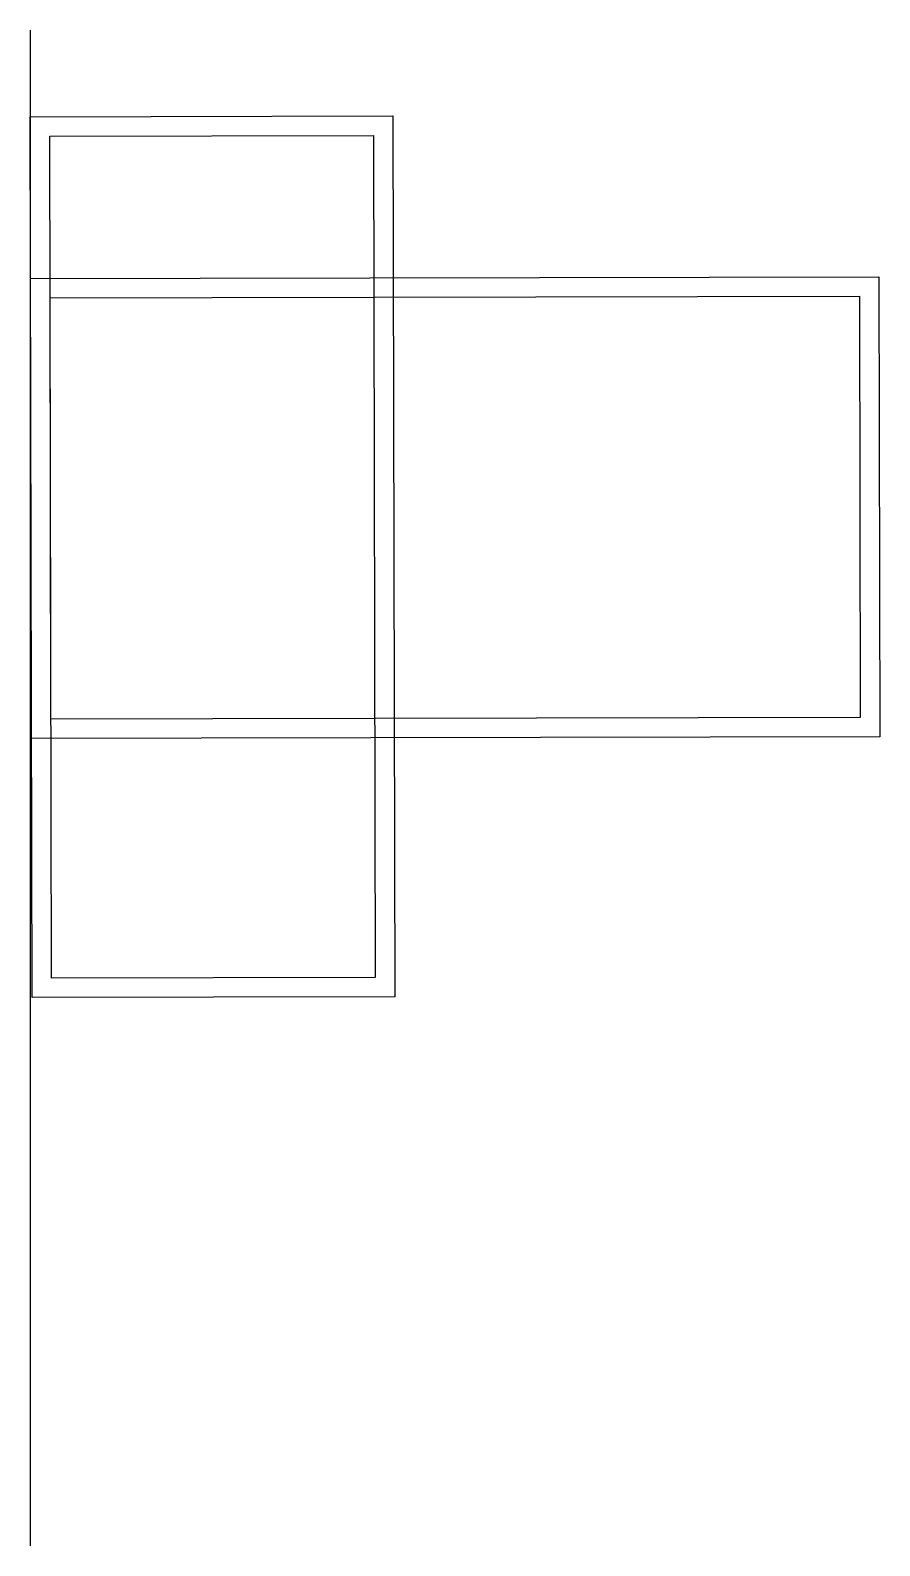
# Model space of a CAD drawing. Header units: inches. Extents: x -422522 to 22891, y -2973 to 414515.
# Drawn here: x 4018 to 5330, y 462 to 2801 of the extents above; entities that cross this region are included whole.
import ezdxf

# ---------------------------------------------------------------- set-up
doc = ezdxf.new("R2010")
doc.units = ezdxf.units.IN
doc.header["$MEASUREMENT"] = 0
doc.layers.get('0').update_dxf_attribs({"lineweight": 25})

msp = doc.modelspace()

# ---------------------------------------------------------------- linework, layer by layer
msp.add_line((4017.7, 2801.4), (4017.7, 461.9))
for points in [[(4017.7, 2668), (4577.7, 2669.2), (4580.5, 1309.2), (4020.5, 1308)], [(4047.8, 2638.1), (4547.8, 2639.1), (4550.4, 1339.1), (4050.4, 1338.1)], [(4019.7, 1708), (4018.2, 2418), (5328.2, 2420.7), (5329.7, 1710.7)], [(4049.6, 1738.1), (4048.3, 2388.1), (5298.3, 2390.7), (5299.6, 1740.7)]]:
    msp.add_lwpolyline(points, close=True)

doc.saveas('drawing.dxf')
